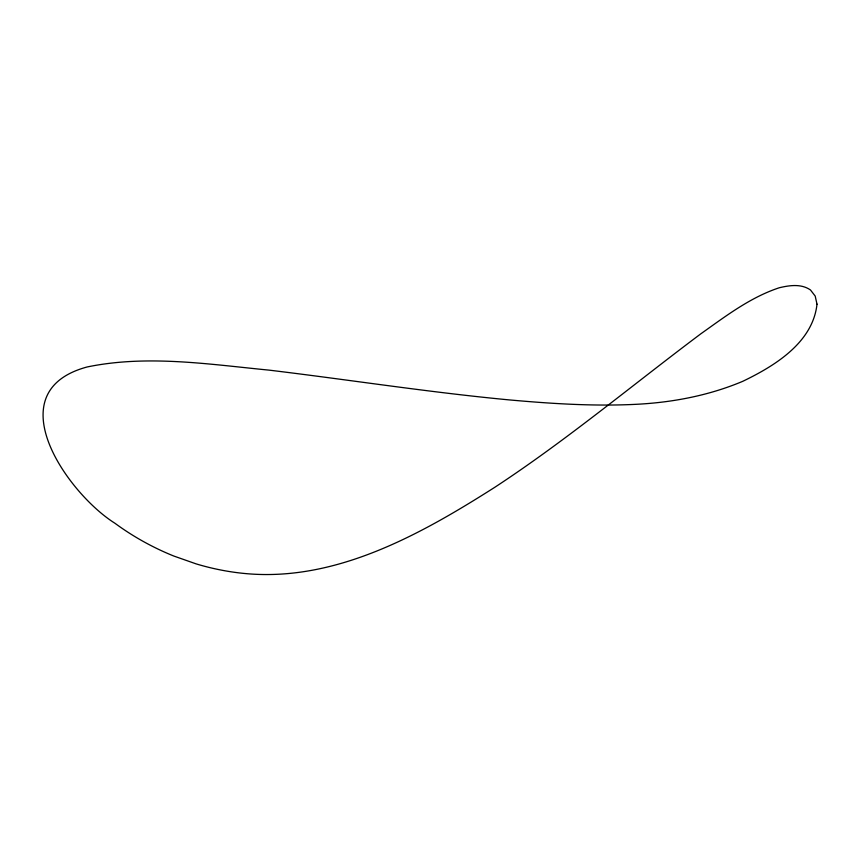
<?xml version="1.0" encoding="UTF-8"?>
<svg xmlns="http://www.w3.org/2000/svg" width="860" height="860" viewBox="0 0 860 860"><rect width="100%" height="100%" fill="white"/><g stroke="black" fill="none" stroke-linecap="round" stroke-linejoin="round"><path stroke-width="1.29" d="M817 304.161C812.808 342.731 774.591 365.973 742.793 381.302C708.468 395.772 671.37 402.706 634.25 404.404C592.486 406.35 550.669 403.619 509.088 399.889C428.774 392.289 349.063 379.754 268.997 370.123C208.786 364.253 147.081 354.546 87.086 366.983C-4.246 391.687 67.456 493.457 114.939 523.256A207.83 159.207 26 0 0 173.827 556.044L196.123 563.88A206.486 158.175 26 0 0 243.767 573.405C334.906 582.575 420.443 534.565 494.704 487.351C566.471 440.309 632.326 385.14 700.921 333.744C725.603 316.265 750.221 297.345 779.278 287.756C789.555 285.316 801.208 283.574 810.464 289.96L815.194 296.066L817 304.161"/></g></svg>
